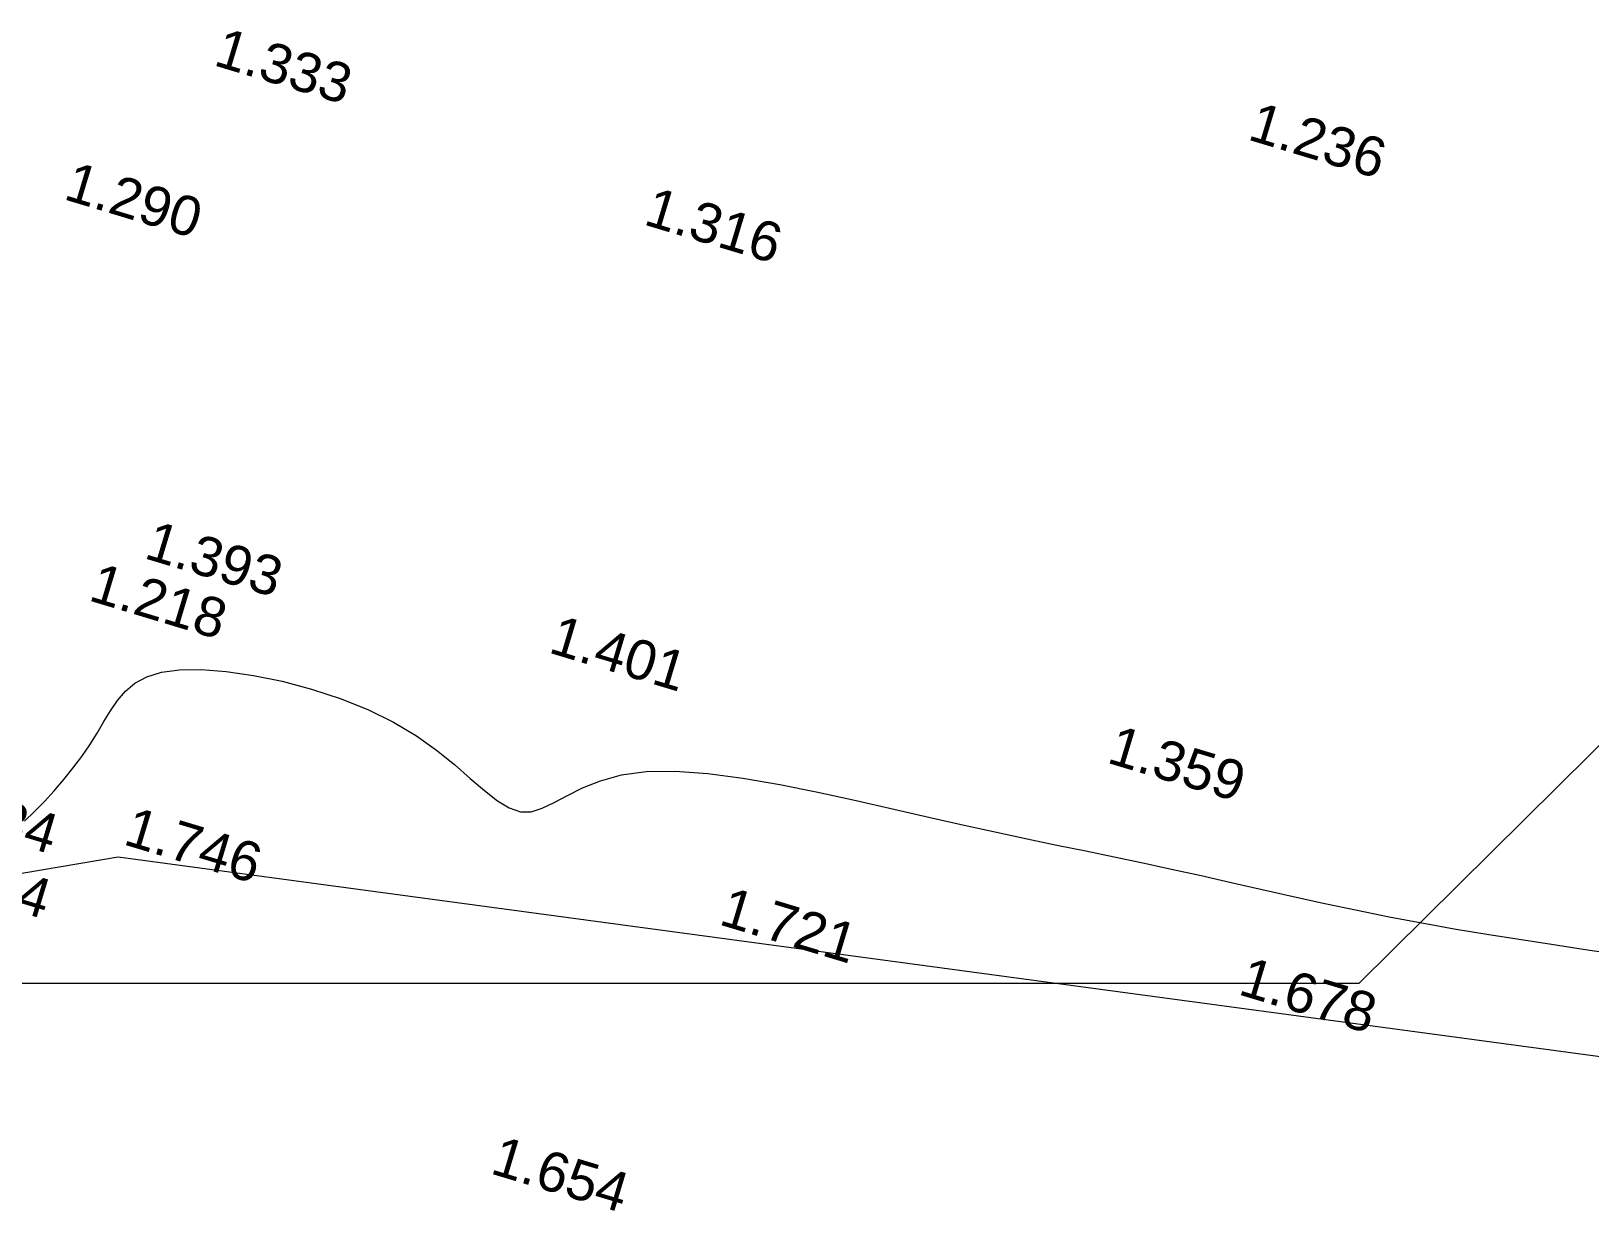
# Model space of a CAD drawing. Header units: millimetres. Extents: x -24439 to 198341, y -52871 to 149926.
# Drawn here: x 109568 to 133276, y -15793 to 2148 of the extents above; entities that cross this region are included whole.
import ezdxf

# ---------------------------------------------------------------- set-up
doc = ezdxf.new("R2010")
doc.units = ezdxf.units.MM
doc.linetypes.add('NET VAN', pattern=[1.06, 0.53, -0.53])
for name, color, linetype, lineweight in [('A-DETL-GENF-2', 9, 'NET VAN', 9), ('A-FLOR', 192, 'Continuous', 9), ('G-IMPT-1', 9, 'Continuous', 9), ('G-IMPT-6', 7, 'Continuous', 9)]:
    doc.layers.add(name, color=color, linetype=linetype, lineweight=lineweight)
doc.styles.add('Arial_1', font='arial_0.ttf', dxfattribs={"height": 600})

# ---------------------------------------------------------------- blocks, each defined once
blk = doc.blocks.new('NCV_TKCS_251209_TONG THE HIEN TRANG SAN DUONG - NCV_TKCS_HIEN TRANG_251209a_dwg-1612995-TKCS_MB ĐỊNH VỊ CAO ĐỘ THIẾT KẾ')
at = {"layer": 'G-IMPT-1', "flags": 128}
for points in [[(563601474, 1144967793), (563601579, 1144967974), (563601681, 1144968165), (563601777, 1144968364), (563601867, 1144968569), (563601950, 1144968777), (563602026, 1144968985), (563602092, 1144969192), (563602149, 1144969394), (563602197, 1144969590), (563602244, 1144969778), (563602300, 1144969957), (563602376, 1144970126), (563602481, 1144970284), (563602624, 1144970429), (563602817, 1144970560), (563603069, 1144970676), (563603386, 1144970776), (563603758, 1144970858), (563604173, 1144970920), (563604616, 1144970960), (563605076, 1144970975), (563605538, 1144970964), (563605989, 1144970924), (563606417, 1144970854), (563606810, 1144970753), (563607167, 1144970632), (563607490, 1144970501), (563607782, 1144970371), (563608042, 1144970256), (563608274, 1144970165), (563608479, 1144970111), (563608658, 1144970104), (563608815, 1144970153), (563608961, 1144970251), (563609109, 1144970387), (563609271, 1144970549), (563609460, 1144970726), (563609689, 1144970908), (563609970, 1144971084), (563610316, 1144971242), (563610736, 1144971374), (563611219, 1144971482), (563611751, 1144971568), (563612319, 1144971638), (563612907, 1144971694), (563613501, 1144971740), (563614087, 1144971780), (563614651, 1144971818), (563615182, 1144971856), (563615683, 1144971895), (563616159, 1144971935), (563616618, 1144971974), (563617064, 1144972014), (563617505, 1144972053), (563617946, 1144972090), (563618393, 1144972126), (563618852, 1144972160), (563619321, 1144972194), (563619800, 1144972227), (563620286, 1144972262), (563620778, 1144972300), (563621275, 1144972341), (563621774, 1144972387), (563622273, 1144972439), (563622772, 1144972498), (563623269, 1144972562), (563623763, 1144972629), (563624254, 1144972699), (563624739, 1144972768), (563625219, 1144972836)], [(563568232, 1144955626), (563576610, 1144958758), (563579337, 1144960399), (563582809, 1144961983), (563585678, 1144962517), (563587993, 1144963994), (563596074, 1144970121), (563597770, 1144966792), (563600084, 1144966240), (563602997, 1144967681), (563626472, 1144971441)]]:
    blk.add_lwpolyline(points, dxfattribs=at)
at = {"layer": 'G-IMPT-6', "char_height": 600, "width": 2511.85, "attachment_point": 1, "line_spacing_factor": 0.941778, "style": 'Arial_1'}
for s, insert in [('1.236', (563616282, 1144983684)), ('1.333', (563600895, 1144980230)), ('1.316', (563607856, 1144979797)), ('1.290', (563599298, 1144977621)), ('1.359', (563616965, 1144973992)), ('1.401', (563608350, 1144973146)), ('1.393', (563602046, 1144972746)), ('1.218', (563601420, 1144971888)), ('1.678', (563619893, 1144971194)), ('1.721', (563612024, 1144969934)), ('1.746', (563602997, 1144968488)), ('1.234', (563599901, 1144968023)), ('1.454', (563600084, 1144967047)), ('1.654', (563609786, 1144965305))]:
    blk.add_mtext(s, dxfattribs=dict(at, insert=insert))
blk = doc.blocks.new('NCV_TKCS_251209_TONG THE HIEN TRANG SAN DUONG - NCV_TKCS_251209_TONG THE HIEN TRANG SAN DUONG-1605292-TKCS_MB ĐỊNH VỊ CAO ĐỘ THIẾT KẾ')
at = {"rotation": 343.2379237072182}
blk.add_blockref('NCV_TKCS_251209_TONG THE HIEN TRANG SAN DUONG - NCV_TKCS_HIEN TRANG_251209a_dwg-1612995-TKCS_MB ĐỊNH VỊ CAO ĐỘ THIẾT KẾ', (-869777548, -933796959), dxfattribs=at)

msp = doc.modelspace()

# ---------------------------------------------------------------- linework, layer by layer
at = {"layer": 'A-FLOR'}
for p, q in [((129768.7, -12330.8), (134452.1, -7690.3)), ((31070.8, -12330.8), (129768.7, -12330.8))]:
    msp.add_line(p, q, dxfattribs=at)

# ---------------------------------------------------------------- block references
at = {"layer": 'A-DETL-GENF-2'}
msp.add_blockref('NCV_TKCS_251209_TONG THE HIEN TRANG SAN DUONG - NCV_TKCS_251209_TONG THE HIEN TRANG SAN DUONG-1605292-TKCS_MB ĐỊNH VỊ CAO ĐỘ THIẾT KẾ', (26103.5, 9888.2), dxfattribs=at)

doc.saveas('drawing.dxf')
